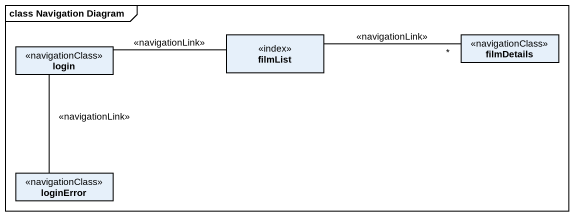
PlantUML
@startuml
mainframe class Navigation Diagram
hide circle
hide empty members
class filmList <<index>>
class filmDetails <<navigationClass>>
class login <<navigationClass>>
class loginError <<navigationClass>>
filmList -right- "*" filmDetails : <<navigationLink>>
login -right- filmList : <<navigationLink>>
login -- loginError : <<navigationLink>>
@enduml
